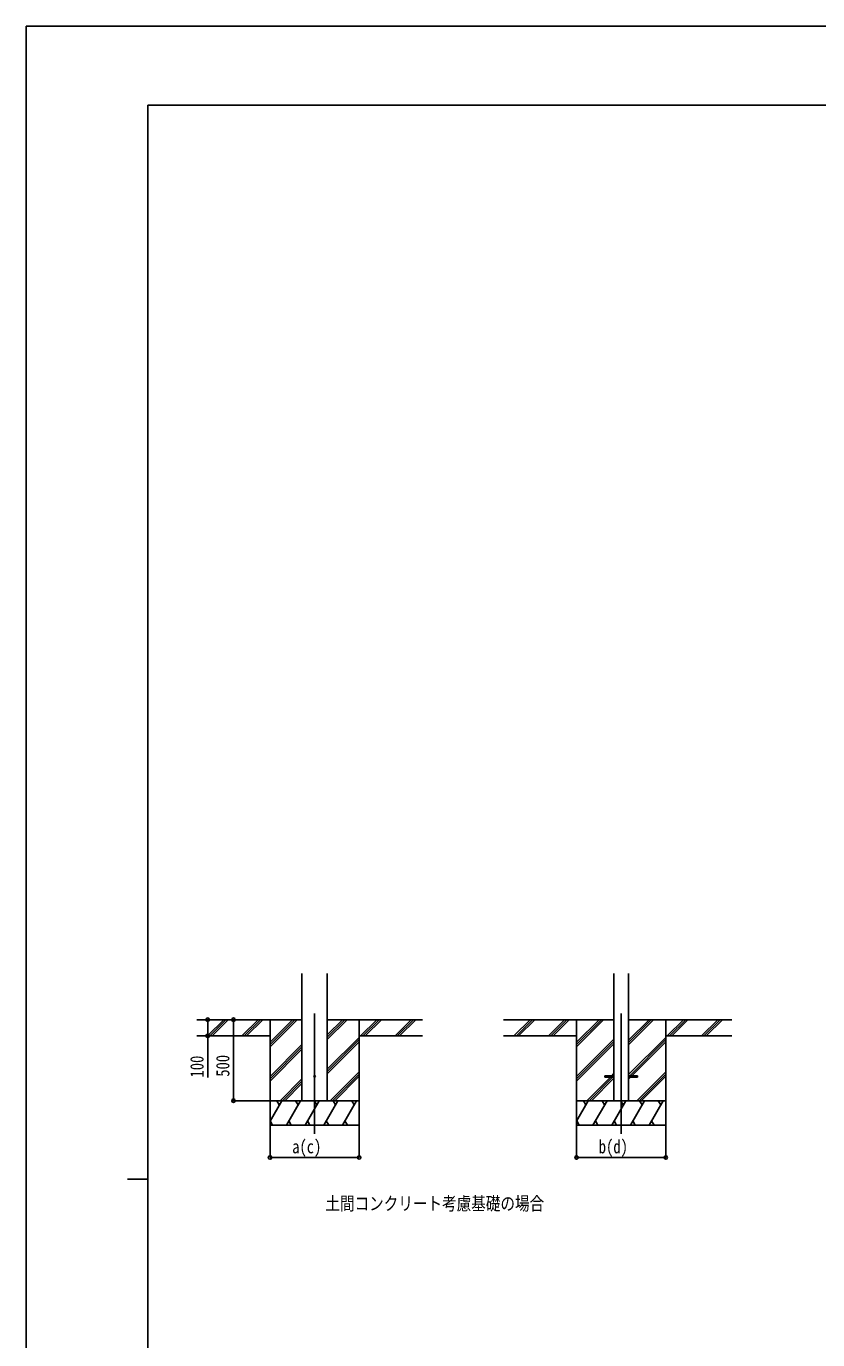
# Model space of a CAD drawing. Units: millimetres, scale not verified. Extents: x -10512 to 10512, y -7425 to 7425.
# Drawn here: x -10512 to -5629, y -678 to 7425 of the extents above; entities that cross this region are included whole.
import ezdxf
from ezdxf.enums import TextEntityAlignment as Align

# ---------------------------------------------------------------- set-up
doc = ezdxf.new("R2010")
doc.units = ezdxf.units.MM
doc.header["$LTSCALE"] = 30
for name, color, linetype in [('0-2_USER1', 3, 'Continuous'), ('0-3_YKK_12', 2, 'Continuous'), ('0-4_YKK_13', 4, 'Continuous'), ('0-5_YKK_A1', 4, 'Continuous'), ('0-6_YKK_D', 6, 'Continuous'), ('0-7_YKK_ZWAK', 7, 'Continuous')]:
    doc.layers.add(name, color=color, linetype=linetype)
doc.styles.add('ＭＳ ゴシック', font='')
doc.styles.get('ＭＳ ゴシック').set_extended_font_data('MS Gothic')

msp = doc.modelspace()

# ---------------------------------------------------------------- linework, layer by layer
at = {"layer": '0-3_YKK_12'}
for p, q in [((-8733.63, 1334.8), (-8733.63, 591.48)), ((-6842.06, 1334.8), (-6842.06, 591.48))]:
    msp.add_line(p, q, dxfattribs=at)
at = {"layer": '0-4_YKK_13'}
for p, q in [((-6942.06, 951.07), (-6942.06, 942.07)), ((-6942.06, 951.07), (-6887.26, 951.07)), ((-6942.06, 942.07), (-6887.26, 942.07)), ((-6796.86, 951.07), (-6742.06, 951.07)), ((-6796.86, 942.07), (-6742.06, 942.07)), ((-6742.06, 951.07), (-6742.06, 942.07))]:
    msp.add_line(p, q, dxfattribs=at)
msp.add_circle((-8733.63, 946.57), 5, dxfattribs=at)
at = {"layer": '0-5_YKK_A1'}
for p, q in [((-8811.38, 796.57), (-8811.38, 1581.92)), ((-8655.88, 796.57), (-8655.88, 1581.92)), ((-6887.26, 1581.92), (-6887.26, 796.57)), ((-6796.86, 1581.92), (-6796.86, 796.57)), ((-8811.38, 1296.57), (-9459.58, 1296.57)), ((-9392.9, 1197.97), (-9294.3, 1296.57)), ((-9380.16, 1196.57), (-9280.16, 1296.57)), ((-9366.02, 1196.57), (-9266.02, 1296.57)), ((-9180.77, 1197.97), (-9082.17, 1296.57)), ((-9168.03, 1196.57), (-9068.03, 1296.57)), ((-9153.88, 1196.57), (-9053.88, 1296.57)), ((-9008.63, 1296.57), (-9008.63, 646.57)), ((-9008.63, 1129.69), (-8841.75, 1296.57)), ((-9008.63, 1143.83), (-8855.89, 1296.57)), ((-9008.63, 1157.97), (-8870.04, 1296.57)), ((-8655.88, 1174.07), (-8533.38, 1296.57)), ((-8655.88, 1188.21), (-8547.53, 1296.57)), ((-8655.88, 1202.35), (-8561.67, 1296.57)), ((-8655.88, 1296.57), (-8068.01, 1296.57)), ((-8458.63, 1296.57), (-8458.63, 646.57)), ((-8449.54, 1196.57), (-8349.54, 1296.57)), ((-8435.39, 1196.57), (-8335.39, 1296.57)), ((-8421.25, 1196.57), (-8321.25, 1296.57)), ((-8237.4, 1196.57), (-8137.4, 1296.57)), ((-8223.26, 1196.57), (-8123.26, 1296.57)), ((-8209.12, 1196.57), (-8109.12, 1296.57)), ((-6887.26, 1296.57), (-7568.01, 1296.57)), ((-7501.33, 1197.97), (-7402.73, 1296.57)), ((-7488.59, 1196.57), (-7388.59, 1296.57)), ((-7474.45, 1196.57), (-7374.44, 1296.57)), ((-7289.19, 1197.97), (-7190.6, 1296.57)), ((-7276.46, 1196.57), (-7176.45, 1296.57)), ((-7262.31, 1196.57), (-7162.31, 1296.57)), ((-7117.06, 1296.57), (-7117.06, 646.57)), ((-7117.06, 1129.69), (-6950.18, 1296.57)), ((-7117.06, 1143.83), (-6964.32, 1296.57)), ((-7117.06, 1157.97), (-6978.46, 1296.57)), ((-6796.86, 1141.52), (-6641.81, 1296.57)), ((-6796.86, 1155.66), (-6655.96, 1296.57)), ((-6796.86, 1169.8), (-6670.1, 1296.57)), ((-6796.86, 1296.57), (-6158.86, 1296.57)), ((-6567.06, 1296.57), (-6567.06, 646.57)), ((-6557.97, 1196.57), (-6457.96, 1296.57)), ((-6543.82, 1196.57), (-6443.82, 1296.57)), ((-6529.68, 1196.57), (-6429.68, 1296.57)), ((-6345.83, 1196.57), (-6245.83, 1296.57)), ((-6331.69, 1196.57), (-6231.69, 1296.57)), ((-6317.55, 1196.57), (-6217.55, 1296.57)), ((-9008.63, 1196.57), (-9459.58, 1196.57)), ((-9008.63, 945.84), (-8811.38, 1143.09)), ((-8655.88, 990.22), (-8458.63, 1187.47)), ((-8655.88, 976.08), (-8458.63, 1173.33)), ((-8655.88, 961.94), (-8458.63, 1159.19)), ((-8458.63, 1196.57), (-8068.01, 1196.57)), ((-7117.06, 1196.57), (-7568.01, 1196.57)), ((-7117.06, 945.84), (-6887.26, 1175.64)), ((-7117.06, 931.7), (-6887.26, 1161.5)), ((-7117.06, 917.56), (-6887.26, 1147.35)), ((-6796.86, 957.67), (-6567.06, 1187.47)), ((-6789.33, 951.07), (-6567.06, 1173.33)), ((-6775.18, 951.07), (-6567.06, 1159.19)), ((-6567.06, 1196.57), (-6158.86, 1196.57)), ((-9008.63, 931.7), (-8811.38, 1128.95)), ((-9008.63, 917.56), (-8811.38, 1114.8)), ((-8637.41, 796.57), (-8458.63, 975.34)), ((-6745.84, 796.57), (-6567.06, 975.34)), ((-8945.77, 796.57), (-8811.38, 930.96)), ((-8931.63, 796.57), (-8811.38, 916.82)), ((-8917.49, 796.57), (-8811.38, 902.67)), ((-8623.27, 796.57), (-8458.63, 961.2)), ((-8609.12, 796.57), (-8458.63, 947.06)), ((-7054.2, 796.57), (-6908.7, 942.07)), ((-7040.06, 796.57), (-6894.56, 942.07)), ((-7025.92, 796.57), (-6887.26, 935.22)), ((-6899.7, 951.07), (-6887.26, 963.51)), ((-6796.86, 929.39), (-6784.18, 942.07)), ((-6731.7, 796.57), (-6567.06, 961.2)), ((-6717.55, 796.57), (-6567.06, 947.06)), ((-8458.63, 796.57), (-9008.63, 796.57)), ((-9008.63, 671.12), (-8936.2, 796.57)), ((-8951.21, 770.58), (-8966.21, 796.57)), ((-8907.34, 646.57), (-8820.73, 796.57)), ((-8835.73, 770.59), (-8850.73, 796.57)), ((-8791.87, 646.57), (-8705.26, 796.57)), ((-8720.27, 770.58), (-8735.27, 796.57)), ((-8676.4, 646.57), (-8589.79, 796.57)), ((-8604.79, 770.59), (-8619.8, 796.57)), ((-8560.93, 646.57), (-8474.32, 796.57)), ((-8489.32, 770.59), (-8504.32, 796.57)), ((-6567.06, 796.57), (-7117.06, 796.57)), ((-7117.06, 671.12), (-7044.63, 796.57)), ((-7059.63, 770.58), (-7074.64, 796.57)), ((-7015.77, 646.57), (-6929.16, 796.57)), ((-6944.16, 770.59), (-6959.16, 796.57)), ((-6900.3, 646.57), (-6813.69, 796.57)), ((-6828.69, 770.58), (-6843.7, 796.57)), ((-6784.83, 646.57), (-6698.22, 796.57)), ((-6713.22, 770.59), (-6728.23, 796.57)), ((-6669.36, 646.57), (-6582.75, 796.57)), ((-6597.75, 770.59), (-6612.75, 796.57)), ((-9007.81, 672.55), (-8992.81, 646.57)), ((-8892.34, 672.55), (-8877.34, 646.57)), ((-8776.87, 672.55), (-8761.87, 646.57)), ((-8661.4, 672.55), (-8646.4, 646.57)), ((-8545.93, 672.55), (-8530.93, 646.57)), ((-7116.24, 672.55), (-7101.24, 646.57)), ((-7000.77, 672.55), (-6985.77, 646.57)), ((-6885.3, 672.55), (-6870.3, 646.57)), ((-6769.83, 672.55), (-6754.83, 646.57)), ((-6654.36, 672.55), (-6639.36, 646.57)), ((-9008.63, 646.57), (-8458.63, 646.57)), ((-7117.06, 646.57), (-6567.06, 646.57))]:
    msp.add_line(p, q, dxfattribs=at)
at = {"layer": '0-6_YKK_D'}
for p, q in [((-9233.69, 1296.57), (-9233.69, 796.57)), ((-9009.63, 796.57), (-9234.69, 796.57)), ((-9008.63, 646.57), (-9008.63, 445.57)), ((-8458.63, 646.57), (-8458.63, 445.57)), ((-7117.06, 646.57), (-7117.06, 445.57)), ((-6567.06, 646.57), (-6567.06, 445.57)), ((-9008.63, 446.57), (-8458.63, 446.57)), ((-7117.06, 446.57), (-6567.06, 446.57))]:
    msp.add_line(p, q, dxfattribs=at)
msp.add_lwpolyline([(-9392.97, 1296.57), (-9392.97, 1196.57), (-9392.97, 938.97)], dxfattribs=at)
for centre in [(-9392.97, 1296.57), (-9233.69, 1296.57), (-9392.97, 1196.57), (-9233.69, 796.57), (-9008.63, 446.57), (-8458.63, 446.57), (-7117.06, 446.57), (-6567.06, 446.57)]:
    msp.add_circle(centre, 10.62, dxfattribs=at)
at = {"layer": '0-7_YKK_ZWAK'}
for p, q in [((9737.55, 6937.5), (-9762.45, 6937.5)), ((-9762.45, -6312.5), (-9762.45, 6937.5)), ((-9887.45, 312.5), (-9762.45, 312.5))]:
    msp.add_line(p, q, dxfattribs=at)
msp.add_lwpolyline([(-10512.5, -7425), (10512.5, -7425), (10512.5, 7425), (-10512.5, 7425)], close=True, dxfattribs=at)

# ---------------------------------------------------------------- texts
at = {"layer": '0-2_USER1', "style": 'ＭＳ ゴシック', "width": 0.8}
msp.add_text('土間コンクリート考慮基礎の場合', height=82.48, dxfattribs=at).set_placement((-8667.08, 96.52), align=Align.BOTTOM_LEFT)
at = {"layer": '0-6_YKK_D', "style": 'ＭＳ ゴシック', "width": 0.8}
for s, p in [('100', (-9393.77, 939.77)), ('500', (-9234.49, 944.57))]:
    msp.add_text(s, height=82.48, rotation=90, dxfattribs=at).set_placement(p, align=Align.BOTTOM_LEFT)
for s, p in [('a(c)', (-8871.63, 447.37)), ('b(d)', (-6980.06, 447.37))]:
    msp.add_text(s, height=82.48, dxfattribs=at).set_placement(p, align=Align.BOTTOM_LEFT)

doc.saveas('drawing.dxf')
